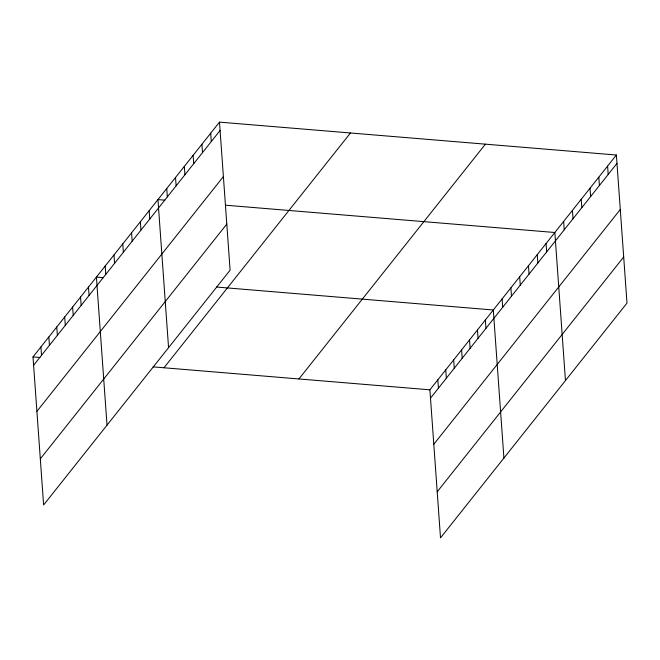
<?xml version="1.0" encoding="UTF-8"?>
<svg xmlns="http://www.w3.org/2000/svg" width="660" height="660" viewBox="0 0 660 660"><rect width="100%" height="100%" fill="white"/><g stroke="black" fill="none" stroke-linecap="round" stroke-linejoin="round"><path stroke-width="0.99" d="M219.491 122.125L230.101 270.188L43.618 504.983L33 356.911L219.491 122.125L616.382 155.017L627 303.088L440.509 537.875L429.899 389.812L616.382 155.017M33.602 365.269L220.085 130.482M36.902 411.37L223.393 176.583M40.309 458.873L226.801 224.087M163.977 367.768L350.468 132.982M298.922 378.955L485.413 144.161M430.493 398.17L616.985 163.383M433.802 444.271L620.293 209.484M437.209 491.774L623.692 256.988M164.893 200.178L157.946 199.6L168.564 347.671M225.423 205.194L554.845 232.501L565.455 380.572M103.348 277.654L96.409 277.084L107.019 425.147M216.472 287.034L493.3 309.986L503.918 458.048M33 356.911L39.947 357.489M153.062 366.861L429.899 389.812M607.596 166.089L608.19 174.446M598.802 177.16L599.404 185.518M590.015 188.224L590.609 196.589M581.221 199.295L581.823 207.652M572.426 210.367L573.029 218.724M563.64 221.43L564.234 229.796M546.051 243.573L546.653 251.93M537.265 254.636L537.859 263.002M528.47 265.708L529.072 274.065M519.676 276.779L520.278 285.137M510.889 287.842L511.483 296.208M502.095 298.914L502.697 307.271M485.38 319.96L485.974 328.317M477.452 329.942L478.055 338.299M469.524 339.916L470.126 348.274M461.604 349.899L462.198 358.256M453.676 359.873L454.278 368.23M445.747 369.856L446.35 378.213M437.827 379.83L438.421 388.187M210.697 133.188L211.299 141.545M201.902 144.26L202.505 152.617M193.116 155.323L193.71 163.688M184.321 166.394L184.924 174.751M175.527 177.466L176.129 185.823M166.741 188.529L167.335 196.894M149.152 210.672L149.754 219.029M140.365 221.735L140.959 230.101M131.571 232.807L132.173 241.164M122.785 243.878L123.379 252.236M113.99 254.941L114.593 263.307M105.196 266.013L105.798 274.37M88.481 287.059L89.084 295.416M80.553 297.041L81.155 305.399M72.625 307.015L73.227 315.373M64.705 316.998L65.299 325.355M56.776 326.972L57.379 335.338M48.848 336.955L49.45 345.312M40.928 346.929L41.522 355.295"/></g></svg>
